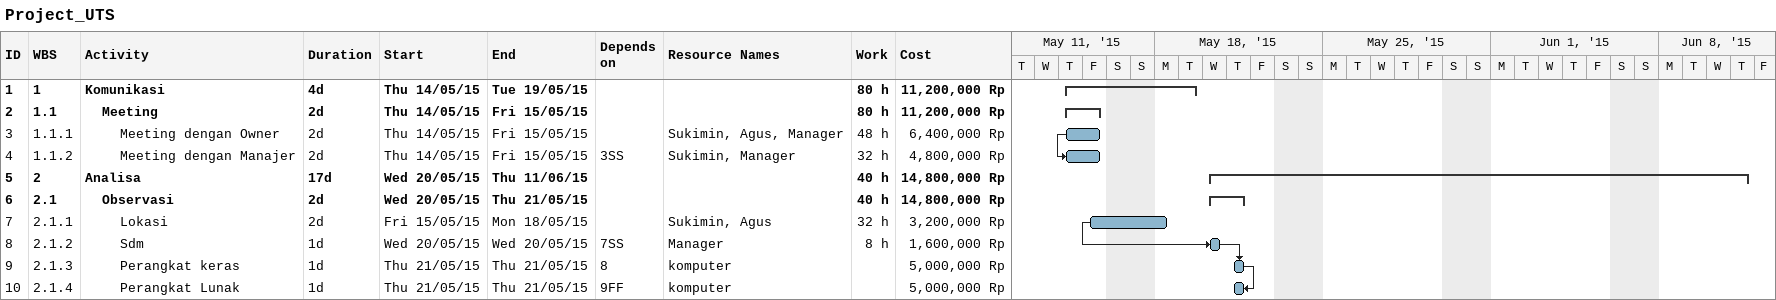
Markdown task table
Project_UTS

| ID | WBS | Task | Duration | Start | Finish | Predecessors | Resources | Work (h) | Cost (Rp) |
|---|---|---|---|---|---|---|---|---|---|
| 1 | 1 | **Komunikasi** | 4d | 2015-05-14 | 2015-05-19 |  |  | 80 | 11200000 |
| 2 | 1.1 | **Meeting** | 2d | 2015-05-14 | 2015-05-15 |  |  | 80 | 11200000 |
| 3 | 1.1.1 | Meeting dengan Owner | 2d | 2015-05-14 | 2015-05-15 |  | Sukimin, Agus, Manager | 48 | 6400000 |
| 4 | 1.1.2 | Meeting dengan Manajer | 2d | 2015-05-14 | 2015-05-15 | 3SS | Sukimin, Manager | 32 | 4800000 |
| 5 | 2 | **Analisa** | 17d | 2015-05-20 | 2015-06-11 |  |  | 40 | 14800000 |
| 6 | 2.1 | **Observasi** | 2d | 2015-05-20 | 2015-05-21 |  |  | 40 | 14800000 |
| 7 | 2.1.1 | Lokasi | 2d | 2015-05-15 | 2015-05-18 |  | Sukimin, Agus | 32 | 3200000 |
| 8 | 2.1.2 | Sdm | 1d | 2015-05-20 | 2015-05-20 | 7SS | Manager | 8 | 1600000 |
| 9 | 2.1.3 | Perangkat keras | 1d | 2015-05-21 | 2015-05-21 | 8 | komputer |  | 5000000 |
| 10 | 2.1.4 | Perangkat Lunak | 1d | 2015-05-21 | 2015-05-21 | 9FF | komputer |  | 5000000 |
